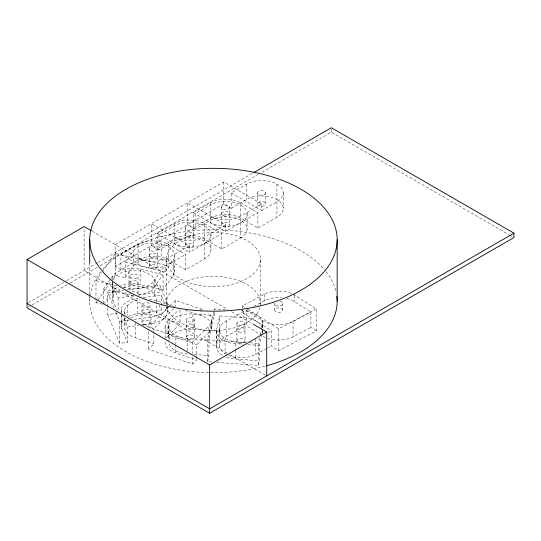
<?xml version="1.0" encoding="UTF-8"?>
<svg xmlns="http://www.w3.org/2000/svg" width="541" height="541" viewBox="0 0 541 541"><rect width="100%" height="100%" fill="white"/><g stroke="black" fill="none" stroke-linecap="round" stroke-linejoin="round"><path stroke-width="0.41" stroke-dasharray="2.71 2.03" d="M138.043 293.722L138.05 276.302A4.037 2.326 0 0 0 132.031 274.246A4.037 2.326 0 0 0 131.963 278.284A4.037 2.326 0 0 0 138.05 276.302M150.033 322.402L150.04 305.056A4.037 2.326 0 0 0 144.136 302.892A4.037 2.326 0 0 0 143.845 306.923A4.037 2.326 0 0 0 150.04 305.056M194.293 337.144L194.293 326.379A4.037 2.326 0 0 0 188.369 324.242A4.037 2.326 0 0 0 188.126 328.272A4.037 2.326 0 0 0 194.293 326.379M211.741 362.017L207.588 361.713L207.588 339.748L214.297 308.938L225.205 309.729M207.588 361.713L208.927 355.552L208.927 340.174L214.297 315.525L214.297 308.938M222.425 355.295A21.518 12.423 0 0 1 216.616 345.151L216.616 329.78L219.639 315.91L243.653 317.655A21.518 12.423 0 0 1 262.236 328.076M216.616 345.151L219.639 331.281L219.639 315.91M216.731 362.375L258.294 365.391L258.294 343.434L259.518 337.807M260.221 334.588L261.621 328.157M261.797 327.352L262.317 324.945A21.518 12.423 0 0 0 243.653 311.068L238.622 310.703M258.294 365.391L259.301 360.773L259.301 345.395L261.256 336.428M261.966 333.161L262.317 331.532A21.518 12.423 0 0 0 262.473 330.416M102.729 304.292L96 302.71L96 280.752L101.789 272.556M102.269 271.873L115.287 253.425L165.106 265.144L165.106 271.731L125.248 262.358L125.248 277.729L115.287 275.389L111.432 280.853M103.48 303.663L103.48 289.097L110.689 278.879M111.169 278.196L112.609 276.153A21.518 12.423 0 0 1 140.66 269.337L163.078 274.612L163.078 289.983L140.66 284.708A21.518 12.423 0 0 0 112.609 291.525L104.44 303.109M96 302.71L97.448 300.661M97.935 299.978L110.946 281.536M125.248 262.358L133.37 250.855A21.518 12.423 0 0 1 161.414 244.038A21.518 12.423 0 0 1 173.221 260.228L173.221 275.599L163.078 289.983M125.248 277.729L133.37 266.226L133.37 250.855M138.848 294.973A21.518 12.423 0 0 0 153.942 287.555L153.942 280.962L165.106 265.144M153.942 287.555L163.078 274.612M165.106 271.731L173.221 260.228M169.421 306.389L148.505 327.312L192.758 342.061L208.9 325.925A21.518 12.423 0 0 0 208.38 313.009M170.023 305.793L175.399 300.411L201.022 308.952A21.518 12.423 0 0 1 202.652 309.553M153.881 331.755L153.881 328.515L175.399 306.997M166.31 338.091A21.518 12.423 0 0 1 167.953 336.029L167.953 320.657L178.909 309.709M165.093 341.669A21.518 12.423 0 0 0 175.832 353.002L196.796 359.988L192.758 364.025L148.505 349.27L153.881 343.893L153.881 332.566M167.953 336.029L180.058 323.924L180.058 308.553M196.796 358.372L196.796 344.617L208.9 332.512L208.9 325.925M276.924 184.163A21.518 12.423 0 0 1 276.924 201.732L261.709 210.517L261.709 203.93L223.67 181.972L115.26 244.559L115.26 266.524L120.961 269.817L138.083 259.93A21.518 12.423 0 0 1 168.515 259.93L185.631 269.817L204.647 258.835L204.647 223.697A21.518 12.423 0 0 0 174.216 223.697L157.1 233.577L157.1 248.955L174.216 239.068A21.518 12.423 0 0 1 204.647 239.068L221.769 248.955L240.786 237.972L240.786 202.834A21.518 12.423 0 0 0 210.354 202.834L193.238 212.714L193.238 228.086L210.354 218.206A21.518 12.423 0 0 1 240.786 218.206L257.901 228.086L276.924 217.11A21.518 12.423 0 0 0 276.924 199.541L276.924 184.163A21.518 12.423 0 0 0 246.493 184.163L231.278 192.948L231.278 208.326L223.67 203.93L115.26 266.524M28.511 302.595L65.819 281.056M66.55 280.637L97.279 262.899M98.009 262.473L253.087 172.937M28.511 306.99L31.439 305.3M32.169 304.881L69.478 283.342M70.208 282.916L97.279 267.288M100.2 265.604L258.213 174.378M261.871 172.261L331.363 132.139L508.838 234.605M120.961 269.817L120.961 254.446L138.083 244.559A21.518 12.423 0 0 1 168.515 244.559L185.631 254.446L185.631 269.817M221.769 248.955L221.769 233.577L189.431 252.248L189.431 245.655L151.392 223.697L151.392 245.661L159 250.05L174.216 241.266A21.518 12.423 0 0 1 204.647 241.266A21.518 12.423 0 0 1 204.647 258.835M257.901 228.086L257.901 212.714L225.57 231.386L225.57 224.792L187.531 202.834L187.531 224.792L195.139 229.188L210.354 220.403A21.518 12.423 0 0 1 240.786 220.403A21.518 12.423 0 0 1 240.786 237.972M231.278 208.326L246.493 199.541A21.518 12.423 0 0 1 276.924 199.541M189.431 245.655L168.515 257.739A21.518 12.423 0 0 1 138.083 257.739M225.57 224.792L204.647 236.87A21.518 12.423 0 0 1 174.216 236.87M261.709 203.93L240.786 216.008A21.518 12.423 0 0 1 210.354 216.008M120.961 254.446L138.083 264.326A21.518 12.423 0 0 0 168.515 264.326L185.631 254.446M242.354 308.309L242.354 305.841L264.204 294.324A21.518 12.423 0 0 1 294.602 295.122L316.37 308.884L316.37 330.849L278.622 350.737L271.372 346.152L271.372 330.781L242.354 312.428L242.354 309.134M246.561 341.98A21.518 12.423 0 0 1 222.101 335.954A21.518 12.423 0 0 1 226.463 320.806L242.354 312.428M261.939 335.582L246.324 325.709L246.324 310.338L248.562 309.154M253.776 306.409L264.204 300.911A21.518 12.423 0 0 1 281.908 297.8M226.449 354.524A21.518 12.423 0 0 1 226.463 336.177L246.324 325.709M267.761 332.681L271.372 330.781M248.042 309.438L278.622 328.779L316.37 308.884M246.324 310.338L262.649 320.657A21.518 12.423 0 0 0 293.046 321.455L310.926 312.035L310.926 327.406L316.37 330.849M228.539 355.491A21.518 12.423 0 0 0 255.48 354.531L267.038 348.438M267.761 348.059L271.372 346.152M267.863 338.436A21.518 12.423 0 0 0 293.046 336.827L310.926 327.406M107.686 307.085L107.686 292.728L123.456 290.531M126.777 290.064L159.98 285.438L166.926 302.04A21.518 12.423 0 0 1 167.494 304.292M112.528 283.531A21.518 12.423 0 0 0 113.096 285.783L118.148 297.854L134.046 295.643M138.226 295.061L159.98 292.025L159.98 285.438M143.392 297.536L161.245 295.048L165.032 304.103M107.686 307.93L107.686 314.686L117.343 313.34M128.67 316.384A21.518 12.423 0 0 1 137.712 313.699L161.245 310.419L161.245 295.048M115.788 312.103L119.676 321.408L129.59 320.029M133.715 319.454L151.054 317.033A21.518 12.423 0 0 0 166.905 307.917M122.158 314.071L127.52 326.906L138.881 325.317M143.75 324.641L151.054 323.626A21.518 12.423 0 0 0 166.926 308.634L166.926 306.984M107.686 314.686L119.676 343.373L127.52 342.277L127.52 326.906M219.639 331.281L192.948 329.347A21.518 12.423 0 0 0 168.914 340.127L168.914 324.749A21.518 12.423 0 0 1 192.948 313.976L214.297 315.525M207.588 339.748L245.824 342.527M249.983 342.825L258.294 343.434M168.914 324.749A21.518 12.423 0 0 0 187.578 338.625L208.927 340.174M216.616 329.78A21.518 12.423 0 0 0 235.281 343.657L242.733 344.198M247.704 344.556L259.301 345.395M194.151 354.477L208.927 355.552M226.375 357.168A21.518 12.423 0 0 0 235.281 359.028L259.301 360.773M96 280.752L117.012 285.689M123.47 287.21L125.897 287.785A21.518 12.423 0 0 0 153.942 280.962M103.48 289.097L125.897 294.372A21.518 12.423 0 0 0 131.693 295.217M149.147 299.254A21.518 12.423 0 0 1 156.762 300.789L174.621 306.74M185.495 310.365L201.022 315.538A21.518 12.423 0 0 1 208.9 332.512M131.05 317.986A21.518 12.423 0 0 1 156.762 316.16L180.058 323.924M141.458 324.377L153.881 328.515M167.953 320.657A21.518 12.423 0 0 0 175.832 337.625L196.796 344.617M128.413 319.765A21.518 12.423 0 0 0 135.243 337.679L153.881 343.893M509.568 235.031L512.489 236.715M231.278 192.948L261.709 210.517M240.786 202.834L257.901 212.714M193.238 212.714L225.57 231.386M204.647 223.697L221.769 233.577M157.1 233.577L189.431 252.248M92.139 231.217L227.984 309.641M231.636 311.751L252.823 323.978M227.261 353.145L84.112 270.5L84.112 228.268M230.182 354.835L265.969 375.495M286.838 298.585A21.518 12.423 0 0 1 294.602 301.709L310.926 312.035M242.354 305.841L245.201 307.64M113.116 279.907A21.518 12.423 0 0 1 134.053 270.439A21.518 12.423 0 0 1 154.929 279.947L159.98 292.025M166.29 307.126L166.926 308.634M154.929 279.947L154.929 295.325L157.769 302.115M159.034 305.138L161.245 310.419M113.096 285.783L113.096 301.154L116.565 309.459M107.686 292.728L114.496 309.006M121.84 314.125L121.84 328.691L127.52 342.277M186.239 337.415L186.232 319.603M129.982 282.767L129.982 293.973M331.363 129.211L331.363 132.139M294.602 295.122L294.602 301.709M293.046 321.455L293.046 336.827M283.227 192.948L283.227 208.326M282.74 303.602L282.74 310.196A4.037 2.326 0 0 1 276.539 312.049A4.037 2.326 0 0 1 276.857 308.018A4.037 2.326 0 0 1 282.74 310.196M278.622 328.779L278.622 350.737M276.924 201.732L276.924 217.11M274.679 303.393L274.679 309.979M265.739 192.948A4.037 2.326 0 0 1 259.687 194.97A4.037 2.326 0 0 1 259.687 190.932A4.037 2.326 0 0 1 265.739 192.948L265.739 203.93A4.037 2.326 0 0 1 259.687 205.945A4.037 2.326 0 0 1 259.687 201.915A4.037 2.326 0 0 1 265.739 203.93M264.204 294.324L264.204 300.911M262.649 320.657L262.649 327.941M262.649 331.173L262.649 334.412M262.473 323.829L262.473 327.947M262.317 324.945L262.317 328.238M262.317 329.063L262.317 331.532M260.41 259.978A46.972 27.118 0 0 1 189.269 282.774A46.972 27.118 0 0 1 190.642 235.808A46.972 27.118 0 0 1 260.41 259.978L260.41 303.9M257.672 192.948L257.672 203.93M255.48 339.153L255.48 354.531M247.088 213.817L247.088 229.188M246.493 184.163L246.493 199.541M245.005 323.471A4.037 2.326 0 0 1 238.831 325.364A4.037 2.326 0 0 1 239.075 321.334A4.037 2.326 0 0 1 245.005 323.471L244.999 341.067A4.037 2.326 0 0 1 238.797 342.926A4.037 2.326 0 0 1 239.115 338.896A4.037 2.326 0 0 1 244.999 341.067M243.653 311.068L243.653 317.655M236.938 323.308L236.938 340.857M235.281 343.657L235.281 349.317M235.281 350.128L235.281 359.028M229.607 207.223A4.037 2.326 0 0 1 223.555 209.245A4.037 2.326 0 0 1 223.555 205.208A4.037 2.326 0 0 1 229.607 207.223L229.607 224.792A4.037 2.326 0 0 1 223.555 226.814A4.037 2.326 0 0 1 223.555 222.777A4.037 2.326 0 0 1 229.607 224.792M226.463 320.806L226.463 336.177M225.076 338.355L225.076 353.733M223.67 181.972L223.67 203.93M221.533 207.223L221.533 224.792M219.45 330.057L219.45 345.435M216.461 330.889L216.461 346.267M211.761 320.286L211.761 326.879M210.949 234.679L210.949 250.05M210.354 202.834L210.354 222.601A21.518 12.423 0 0 0 240.786 222.601A21.518 12.423 0 0 0 240.786 205.025A21.518 12.423 0 0 0 210.354 205.025L195.139 213.817L195.139 229.188M201.022 308.952L201.022 315.538M194.293 319.819A4.037 2.326 0 0 1 188.085 321.672A4.037 2.326 0 0 1 188.41 317.641A4.037 2.326 0 0 1 194.293 319.819L194.293 326.406M193.468 228.086A4.037 2.326 0 0 1 187.416 230.108A4.037 2.326 0 0 1 187.416 226.07A4.037 2.326 0 0 1 193.468 228.086L193.468 245.661A4.037 2.326 0 0 1 187.416 247.677A4.037 2.326 0 0 1 187.416 243.639A4.037 2.326 0 0 1 193.468 245.661M192.948 313.976L192.948 329.347M192.758 342.061L192.758 353.888M192.758 357.263L192.758 364.025M187.578 338.625L187.578 350.764M185.401 228.086L185.401 245.661M175.832 337.625L175.832 344.103M175.832 344.908L175.832 353.002M175.399 300.411L175.399 306.179M174.811 255.663L174.811 271.034M174.216 223.697L174.216 243.464A21.518 12.423 0 0 0 204.647 243.464A21.518 12.423 0 0 0 204.647 225.895A21.518 12.423 0 0 0 174.216 225.895L159 234.679L159 250.05M168.758 325.865L168.758 340.431M168.515 244.559L168.515 264.326M167.507 305.482L167.507 312.069M166.926 302.04L166.926 306.159M166.472 259.058L166.472 302.987M165.093 326.291L165.093 340.046M161.414 244.038L161.414 259.41A21.518 12.423 0 0 1 173.221 275.599M157.33 248.955A4.037 2.326 0 0 1 151.277 250.97A4.037 2.326 0 0 1 151.277 246.933A4.037 2.326 0 0 1 157.33 248.955L157.33 266.544A4.037 2.326 0 0 1 151.243 268.525A4.037 2.326 0 0 1 151.311 264.495A4.037 2.326 0 0 1 157.33 266.544M156.762 300.789L156.762 316.16M151.054 317.033L151.054 323.626M149.262 248.955L149.262 266.497M148.505 331.532L148.505 349.27M141.972 304.86L141.979 322.659M140.66 269.337L140.66 284.708M138.083 244.559L138.083 264.326M137.712 313.699L137.712 298.328A21.518 12.423 0 0 0 121.84 313.32M135.243 322.308L135.243 337.679M129.982 276.255L129.982 282.842M128.968 270.791L128.968 286.162M127.372 305.334L127.372 315.903M127.372 319.751L127.372 320.712M125.897 291.903L125.897 294.372M124.511 310.974L124.511 314.206M124.511 317.445L124.511 326.345M121.258 309.885L121.258 312.306M121.258 315.545L121.258 325.256M119.676 321.408L119.676 343.373M118.148 297.854L118.148 310.805M115.287 253.425L115.287 275.389M112.609 276.153L112.609 280.197M112.609 281.009L112.609 291.525M112.514 282.348L112.514 297.719M89.711 263.339L89.711 294.507M89.711 295.352L89.711 301.249M264.84 366.223A123.727 71.432 0 0 1 125.952 351.758A123.727 71.432 0 0 1 100.896 271.568M102.797 269.269A123.727 71.432 0 0 1 213.993 229.81A123.727 71.432 0 0 1 324.573 269.844M325.986 271.568A123.727 71.432 0 0 1 335.914 291.078M265.557 337.557A21.518 12.423 0 0 1 262.649 336.029M280.11 301.31A4.037 2.326 0 0 1 282.544 304.231A4.037 2.326 0 0 1 277.574 305.733A4.037 2.326 0 0 1 274.808 302.919M187.578 353.997A21.518 12.423 0 0 1 169.002 343.576M125.221 314.761A21.518 12.423 0 0 1 140.437 299.545M113.096 301.154A21.518 12.423 0 0 1 119.919 288.853M123.402 287.433A21.518 12.423 0 0 1 154.929 295.325M121.84 328.691A21.518 12.423 0 0 1 125.654 318.236M132.024 291.822A4.037 2.326 0 0 1 136.765 292.14A4.037 2.326 0 0 1 137.657 294.852M133.843 296.17A4.037 2.326 0 0 1 130.016 293.52M133.37 266.226A21.518 12.423 0 0 1 161.414 259.41M166.486 304.272A46.972 27.118 0 0 1 234.348 279.156A46.972 27.118 0 0 1 240.65 325.554A46.972 27.118 0 0 1 166.838 306.848M238.831 331.958A4.037 2.326 0 0 0 245.005 330.064A4.037 2.326 0 0 0 239.075 327.927A4.037 2.326 0 0 0 238.831 331.958M188.126 339.254A4.037 2.326 0 0 0 194.293 337.361A4.037 2.326 0 0 0 188.369 335.224A4.037 2.326 0 0 0 188.126 339.254M143.832 324.492A4.037 2.326 0 0 0 150.033 322.639A4.037 2.326 0 0 0 144.149 320.461A4.037 2.326 0 0 0 143.832 324.492M143.845 313.516A4.037 2.326 0 0 0 150.04 311.643A4.037 2.326 0 0 0 144.136 309.486A4.037 2.326 0 0 0 143.845 313.516M131.963 284.87A4.037 2.326 0 0 0 138.05 282.889A4.037 2.326 0 0 0 132.031 280.84A4.037 2.326 0 0 0 131.963 284.87M187.416 236.694A4.037 2.326 0 0 0 193.468 234.679A4.037 2.326 0 0 0 187.416 232.657A4.037 2.326 0 0 0 187.416 236.694M223.555 215.832A4.037 2.326 0 0 0 229.607 213.817A4.037 2.326 0 0 0 223.555 211.795A4.037 2.326 0 0 0 223.555 215.832M151.277 257.557A4.037 2.326 0 0 0 157.33 255.541A4.037 2.326 0 0 0 151.277 253.526A4.037 2.326 0 0 0 151.277 257.557"/><path stroke-width="0.81" d="M253.824 172.518L331.363 127.75L513.95 233.164L513.95 237.56L209.638 413.25L27.05 307.836L27.05 259.518L84.112 226.578L91.415 230.791M27.05 259.518L209.638 364.932L266.699 331.991L266.699 375.914M513.95 233.164L209.638 408.861L27.05 303.44M253.553 324.404L266.699 331.991M337.171 239.751A123.727 71.432 0 0 1 151.575 301.614A123.727 71.432 0 0 1 151.575 177.888A123.727 71.432 0 0 1 337.171 239.751L337.171 301.249M209.638 364.932L209.638 413.25M89.711 239.751L89.711 263.339M336.854 296.15A123.727 71.432 0 0 1 266.442 365.797"/></g></svg>
